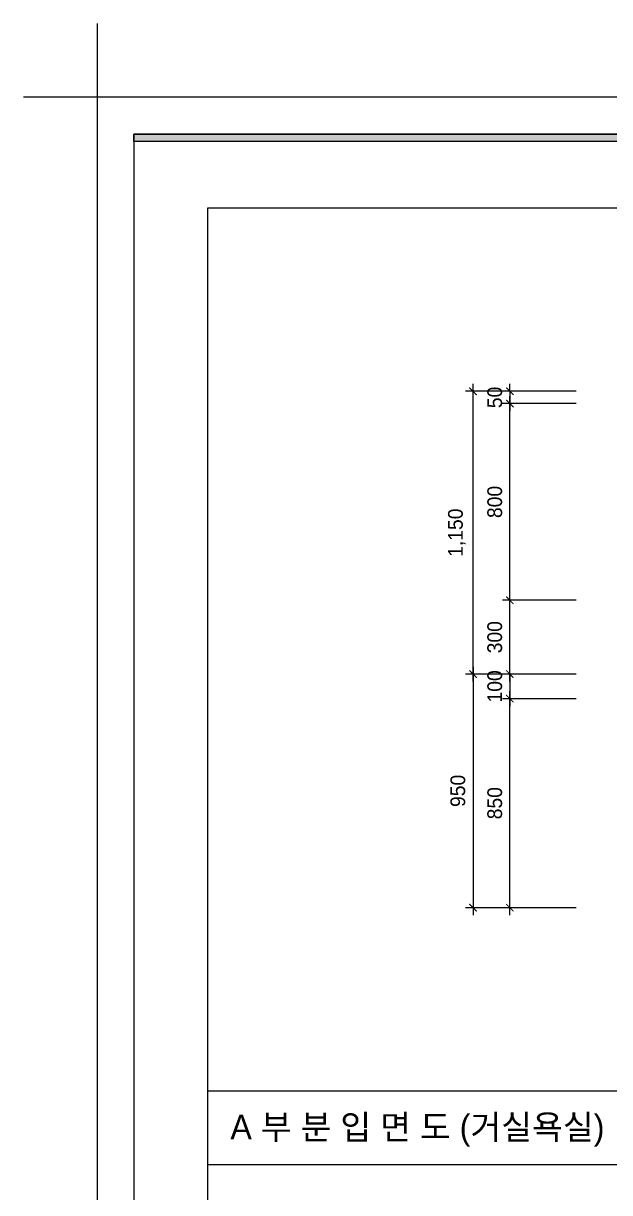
# Model space of a CAD drawing. Header units: inches. Extents: x 38372 to 259385, y 31566 to 93830.
# Drawn here: x 117075 to 119460, y 47745 to 52500 of the extents above; entities that cross this region are included whole.
import ezdxf
from ezdxf.enums import TextEntityAlignment as Align

# ---------------------------------------------------------------- set-up
doc = ezdxf.new("R2010")
doc.units = ezdxf.units.IN
doc.header["$LTSCALE"] = 50
doc.header["$MEASUREMENT"] = 0
doc.header["$PDSIZE"] = 700.071425
for name, color, linetype in [('0-ELC TEXT', 7, 'Continuous'), ('07-DIM', 5, 'Continuous'), ('F-SYM', 7, 'Continuous'), ('FORM(YOURNAME)-11', 1, 'Continuous'), ('HAT', 5, 'Continuous')]:
    doc.layers.add(name, color=color, linetype=linetype)
doc.styles.add('HY 울릉도 L', font='')
doc.styles.add('YOURNAME', font='HY울릉도M.TTF')
doc.styles.add('코레일둥고', font='Korail_Round_Gothic_Medium.ttf')
doc.styles.get('HY 울릉도 L').set_extended_font_data('HY울릉도L')
doc.dimstyles.new('30', dxfattribs={"dimscale": 30, "dimtxt": 2, "dimasz": 1, "dimexe": 1, "dimexo": 1, "dimgap": 1, "dimtad": 1, "dimdec": 0, "dimrnd": 0.05, "dimdsep": 46, "dimlunit": 6, "dimtxsty": 'HY 울릉도 L', "dimblk": 'ARCHTICK', "dimcen": 2.5, "dimdle": 1, "dimclrd": 133, "dimclre": 133, "dimclrt": 30, "dimadec": 0, "dimazin": 0, "dimtfac": 1, "dimtdec": 0, "dimtix": 1, "dimtmove": 2, "dimatfit": 3, "dimldrblk": 'ARCHTICK', "dimfxl": 0, "dimlwd": -1, "dimlwe": -1, "dimarcsym": 0})

# ---------------------------------------------------------------- blocks, each defined once
blk = doc.blocks.new('FORM-PLAN')
at = {"layer": 'FORM(YOURNAME)-11'}
h = blk.add_hatch(color=256, dxfattribs=at)
h.dxf.hatch_style = 1
h.paths.add_polyline_path([(-71444, 55115), (10556, 55115), (10556, 54915), (-71444, 54915)])
h.paths.add_polyline_path([(-71444, -2085), (10556, -2085), (10556, -2285), (-71444, -2285)])
at = {"layer": 'Defpoints', "color": 1}
blk.add_lwpolyline([(-72444, 58115), (-72444, 56115), (-74444, 56115)], dxfattribs=at)
at = {"layer": 'Defpoints', "color": 158}
for points in [[(-71444, -2285), (10556, -2285), (10556, 55115), (-71444, 55115)], [(-69444, 53115), (-64, 53115), (-64, 1215), (-69444, 1215)]]:
    blk.add_lwpolyline(points, close=True, dxfattribs=at)
at = {"layer": 'FORM(YOURNAME)-11', "color": 250}
blk.add_lwpolyline([(-72444, -3285), (11556, -3285), (11556, 56115), (-72444, 56115)], close=True, dxfattribs=at)
at = {"layer": 'FORM(YOURNAME)-11'}
blk.add_lwpolyline([(-71444, 55115), (10556, 55115), (10556, 54915), (-71444, 54915)], close=True, dxfattribs=at)
at = {"layer": 'FORM(YOURNAME)-11', "color": 3, "style": 'YOURNAME'}
for tag, height, p in [('1', 450, (9905, 18188)), ('2', 450, (9905, 17544)), ('3', 450, (9905, 16257)), ('4', 450, (9905, 14326)), ('5', 515, (9905, 12009)), ('6', 515, (9905, 9757)), ('7', 515, (9905, 7504)), ('8', 515, (9905, 5252)), ('9', 515, (9905, 2999)), ('10', 515, (5655, 811)), ('11', 515, (9905, 747)), ('12', 515, (5655, -1441)), ('13', 515, (9905, -1441))]:
    blk.add_attdef(tag, text='', height=height, dxfattribs=at).set_placement(p, align=Align.MIDDLE_RIGHT)
blk = doc.blocks.new('_ArchTick')
at = {"color": 0, "linetype": 'ByBlock', "const_width": 0.15}
blk.add_lwpolyline([(-0.5, -0.5), (0.5, 0.5)], dxfattribs=at)
blk = doc.blocks.new('*D257')
at = {"layer": '07-DIM', "color": 133}
for p, q in [((132256.8, 65782.1), (132256.8, 64772.1)), ((132676.8, 65752.1), (132226.8, 65752.1)), ((132676.8, 64802.1), (132226.8, 64802.1))]:
    blk.add_line(p, q, dxfattribs=at)
at = {"layer": 'Defpoints', "color": 0}
for p in [(132706.8, 65752.1), (132256.8, 64802.1), (132706.8, 64802.1)]:
    blk.add_point(p, dxfattribs=at)
at = {"layer": '07-DIM', "color": 133, "xscale": 30, "yscale": 30, "zscale": 30}
for p, rotation in [((132256.8, 65752.1), 90), ((132256.8, 64802.1), 270)]:
    blk.add_blockref('_ArchTick', p, dxfattribs=dict(at, rotation=rotation))
at = {"layer": '07-DIM', "color": 30, "insert": (132195.4, 65277.1), "char_height": 60, "attachment_point": 5, "rotation": 90, "style": 'HY 울릉도 L'}
blk.add_mtext('950', dxfattribs=at)
blk = doc.blocks.new('*D258')
at = {"layer": '07-DIM', "color": 133}
for p, q in [((132406.8, 65752.1), (132406.8, 65782.1)), ((132676.8, 65752.1), (132376.8, 65752.1)), ((132406.8, 65752.1), (132406.8, 65652.1)), ((132676.8, 65652.1), (132376.8, 65652.1)), ((132406.8, 65652.1), (132406.8, 65622.1))]:
    blk.add_line(p, q, dxfattribs=at)
at = {"layer": 'Defpoints', "color": 0}
for p in [(132706.8, 65752.1), (132406.8, 65652.1), (132706.8, 65652.1)]:
    blk.add_point(p, dxfattribs=at)
at = {"layer": '07-DIM', "color": 133, "xscale": 30, "yscale": 30, "zscale": 30}
for p, rotation in [((132406.8, 65752.1), 270), ((132406.8, 65652.1), 90)]:
    blk.add_blockref('_ArchTick', p, dxfattribs=dict(at, rotation=rotation))
at = {"layer": '07-DIM', "color": 30, "insert": (132345.5, 65702.1), "char_height": 60, "attachment_point": 5, "rotation": 90, "style": 'HY 울릉도 L'}
blk.add_mtext('100', dxfattribs=at)
blk = doc.blocks.new('*D259')
at = {"layer": '07-DIM', "color": 133}
for p, q in [((132406.8, 64772.1), (132406.8, 65682.1)), ((132676.8, 65652.1), (132376.8, 65652.1)), ((132676.8, 64802.1), (132376.8, 64802.1))]:
    blk.add_line(p, q, dxfattribs=at)
at = {"layer": 'Defpoints', "color": 0}
for p in [(132406.8, 65652.1), (132706.8, 65652.1), (132706.8, 64802.1)]:
    blk.add_point(p, dxfattribs=at)
at = {"layer": '07-DIM', "color": 133, "xscale": 30, "yscale": 30, "zscale": 30}
for p, rotation in [((132406.8, 65652.1), 90), ((132406.8, 64802.1), 270)]:
    blk.add_blockref('_ArchTick', p, dxfattribs=dict(at, rotation=rotation))
at = {"layer": '07-DIM', "color": 30, "insert": (132345.5, 65227.1), "char_height": 60, "attachment_point": 5, "rotation": 90, "style": 'HY 울릉도 L'}
blk.add_mtext('850', dxfattribs=at)
blk = doc.blocks.new('*D260')
at = {"layer": '07-DIM', "color": 133}
for p, q in [((132676.8, 66052.1), (132376.8, 66052.1)), ((132406.8, 65722.1), (132406.8, 66082.1)), ((132676.8, 65752.1), (132376.8, 65752.1))]:
    blk.add_line(p, q, dxfattribs=at)
at = {"layer": 'Defpoints', "color": 0}
for p in [(132406.8, 66052.1), (132706.8, 66052.1), (132706.8, 65752.1)]:
    blk.add_point(p, dxfattribs=at)
at = {"layer": '07-DIM', "color": 133, "xscale": 30, "yscale": 30, "zscale": 30}
for p, rotation in [((132406.8, 66052.1), 90), ((132406.8, 65752.1), 270)]:
    blk.add_blockref('_ArchTick', p, dxfattribs=dict(at, rotation=rotation))
at = {"layer": '07-DIM', "color": 30, "insert": (132345.4, 65902.1), "char_height": 60, "attachment_point": 5, "rotation": 90, "style": 'HY 울릉도 L'}
blk.add_mtext('300', dxfattribs=at)
blk = doc.blocks.new('*D261')
at = {"layer": '07-DIM', "color": 133}
for p, q in [((132406.8, 66022.1), (132406.8, 66882.1)), ((132676.8, 66852.1), (132376.8, 66852.1)), ((132676.8, 66052.1), (132376.8, 66052.1))]:
    blk.add_line(p, q, dxfattribs=at)
at = {"layer": 'Defpoints', "color": 0}
for p in [(132406.8, 66852.1), (132706.8, 66852.1), (132706.8, 66052.1)]:
    blk.add_point(p, dxfattribs=at)
at = {"layer": '07-DIM', "color": 133, "xscale": 30, "yscale": 30, "zscale": 30}
for p, rotation in [((132406.8, 66852.1), 90), ((132406.8, 66052.1), 270)]:
    blk.add_blockref('_ArchTick', p, dxfattribs=dict(at, rotation=rotation))
at = {"layer": '07-DIM', "color": 30, "insert": (132345.5, 66452.1), "char_height": 60, "attachment_point": 5, "rotation": 90, "style": 'HY 울릉도 L'}
blk.add_mtext('800', dxfattribs=at)
blk = doc.blocks.new('*D262')
at = {"layer": '07-DIM', "color": 133}
for p, q in [((132406.8, 66902.1), (132406.8, 66932.1)), ((132676.8, 66902.1), (132376.8, 66902.1)), ((132406.8, 66902.1), (132406.8, 66852.1)), ((132676.8, 66852.1), (132376.8, 66852.1)), ((132406.8, 66852.1), (132406.8, 66822.1))]:
    blk.add_line(p, q, dxfattribs=at)
at = {"layer": 'Defpoints', "color": 0}
for p in [(132706.8, 66902.1), (132406.8, 66852.1), (132706.8, 66852.1)]:
    blk.add_point(p, dxfattribs=at)
at = {"layer": '07-DIM', "color": 133, "xscale": 30, "yscale": 30, "zscale": 30}
for p, rotation in [((132406.8, 66902.1), 270), ((132406.8, 66852.1), 90)]:
    blk.add_blockref('_ArchTick', p, dxfattribs=dict(at, rotation=rotation))
at = {"layer": '07-DIM', "color": 30, "insert": (132345.5, 66877.1), "char_height": 60, "attachment_point": 5, "rotation": 90, "style": 'HY 울릉도 L'}
blk.add_mtext('50', dxfattribs=at)
blk = doc.blocks.new('*D263')
at = {"layer": '07-DIM', "color": 133}
for p, q in [((132256.8, 65722.1), (132256.8, 66932.1)), ((132676.8, 66902.1), (132226.8, 66902.1)), ((132676.8, 65752.1), (132226.8, 65752.1))]:
    blk.add_line(p, q, dxfattribs=at)
at = {"layer": 'Defpoints', "color": 0}
for p in [(132256.8, 66902.1), (132706.8, 66902.1), (132706.8, 65752.1)]:
    blk.add_point(p, dxfattribs=at)
at = {"layer": '07-DIM', "color": 133, "xscale": 30, "yscale": 30, "zscale": 30}
for p, rotation in [((132256.8, 66902.1), 90), ((132256.8, 65752.1), 270)]:
    blk.add_blockref('_ArchTick', p, dxfattribs=dict(at, rotation=rotation))
at = {"layer": '07-DIM', "color": 30, "insert": (132190.8, 66327.1), "char_height": 60, "attachment_point": 5, "rotation": 90, "style": 'HY 울릉도 L'}
blk.add_mtext('1,150', dxfattribs=at)
blk = doc.blocks.new('수정욕실')
at = {"layer": 'F-SYM'}
for p, q in [((141584.6, 64055.8), (131177.6, 64055.8)), ((141584.6, 63755.8), (131177.6, 63755.8))]:
    blk.add_line(p, q, dxfattribs=at)
at = {"layer": 'F-SYM', "xscale": 0.15, "yscale": 0.15, "zscale": 0.15}
blk.add_blockref('FORM-PLAN', (141594.2, 59681), dxfattribs=at)
at = {"layer": '0-ELC TEXT', "style": '코레일둥고'}
blk.add_text('A 부 분 입 면 도 (거실욕실)', height=100, dxfattribs=at).set_placement((131269.8, 63860.2))
at = {"layer": '07-DIM'}
for base, p1, p2, angle, picture, middle in [((132256.8, 66902.1), (132706.8, 65752.1), (132706.8, 66902.1), 270, '*D263', (132190.8, 66327.1)), ((132406.8, 66852.1), (132706.8, 66902.1), (132706.8, 66852.1), 90, '*D262', (132345.5, 66877.1)), ((132406.8, 66852.1), (132706.8, 66052.1), (132706.8, 66852.1), 270, '*D261', (132345.5, 66452.1)), ((132406.8, 66052.1), (132706.8, 65752.1), (132706.8, 66052.1), 270, '*D260', (132345.4, 65902.1)), ((132256.8, 64802.1), (132706.8, 65752.1), (132706.8, 64802.1), 90, '*D257', (132195.4, 65277.1)), ((132406.8, 65652.1), (132706.8, 65752.1), (132706.8, 65652.1), 90, '*D258', (132345.5, 65702.1)), ((132406.8, 65652.1), (132706.8, 64802.1), (132706.8, 65652.1), 90, '*D259', (132345.5, 65227.1))]:
    dim = blk.add_linear_dim(base=base, p1=p1, p2=p2, angle=angle, dimstyle='30', override={"dimfxl": 1.25}, dxfattribs=at)
    dim.commit()
    dim.dimension.update_dxf_attribs({"geometry": picture, "text_midpoint": middle})

msp = doc.modelspace()

# ---------------------------------------------------------------- block references
at = {"layer": 'HAT'}
msp.add_blockref('수정욕실', (-13352.4, -15898.3), dxfattribs=at)

doc.saveas('drawing.dxf')
